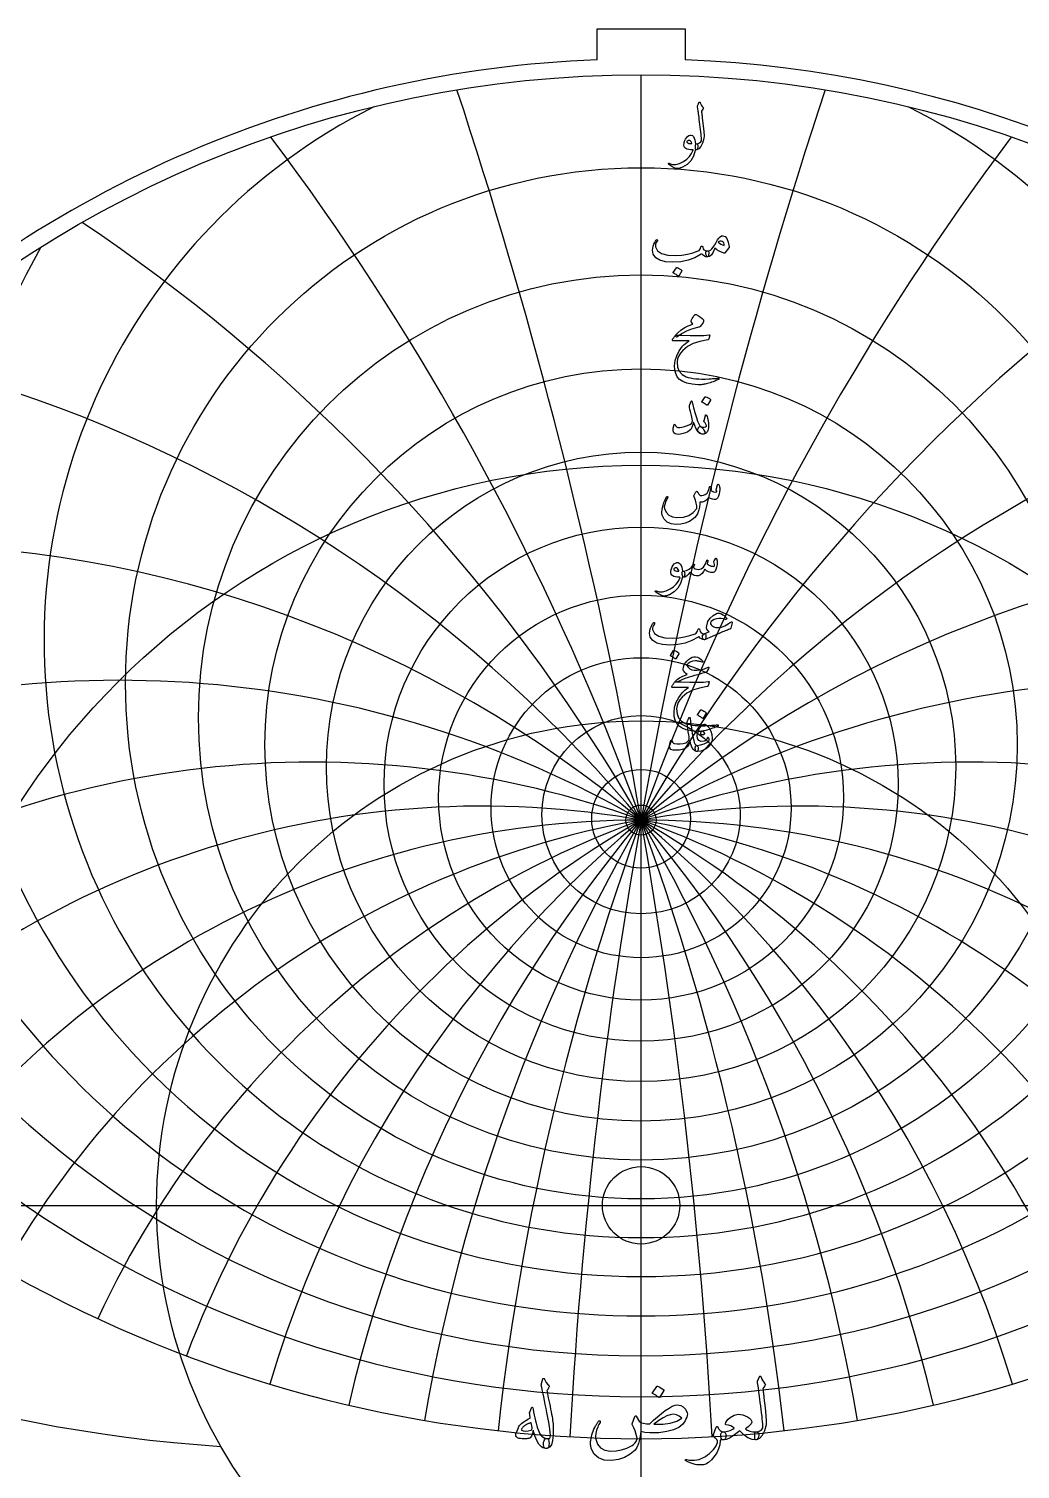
# Model space of a CAD drawing. Header units: millimetres. Extents: x -57 to 57, y -57 to 58.
# Drawn here: x -30.2 to 18.7, y -13 to 58.1 of the extents above; entities that cross this region are included whole.
import ezdxf

# ---------------------------------------------------------------- set-up
doc = ezdxf.new("R2010")
doc.units = ezdxf.units.MM
for name, color, linetype in [('CUT_INNER', 6, 'Continuous'), ('CUT_OUTER', 1, 'Continuous'), ('ENGRAVE', 7, 'Continuous'), ('ENGRAVE_FINE', 8, 'Continuous'), ('TEXT', 5, 'Continuous')]:
    doc.layers.add(name, color=color, linetype=linetype)

msp = doc.modelspace()

# ---------------------------------------------------------------- linework, layer by layer
at = {"layer": 'CUT_INNER'}
msp.add_circle((0, 0), 1.91, dxfattribs=at)
at = {"layer": 'CUT_OUTER'}
for points in [[(-2.17, 58.068), (2.17, 58.068), (2.17, 56.5382)], [(-2.17, 56.5382), (-2.17, 58.068)]]:
    msp.add_lwpolyline(points, dxfattribs=at)
for centre, radius, start, end in [((-0.0002, -0.0001), 56.5799, 134.296617, 87.801785), ((-0.0009, 0.0013), 56.5785, 92.197186, 134.297159)]:
    msp.add_arc(centre, radius, start, end, dxfattribs=at)
at = {"layer": 'ENGRAVE'}
for points in [[(0, -55.8), (0, 55.8)], [(-55.8, 0), (55.8, 0)]]:
    msp.add_lwpolyline(points, dxfattribs=at)
for centre, radius in [((0, 0), 55.8), ((0, 25.7632), 25.4445), ((0, 24.0768), 21.8428), ((0, 22.7234), 18.5618), ((0, 21.6408), 15.5284), ((0, 0), 36.5261), ((0, 20.7838), 12.6862), ((0, 20.1197), 9.9901), ((0, 19.6247), 7.4032), ((0, 19.2821), 4.894), ((0, 0), 23.9096), ((0, 19.0807), 2.4348), ((0, 19.0143), 0.744)]:
    msp.add_circle(centre, radius, dxfattribs=at)
for centre, radius, start, end in [((0, 27.8699), 29.4646, 116.581787, 63.418213), ((0, 30.5213), 34.0384, 150.489572, 29.510428), ((0, 33.9006), 39.3594, 171.048618, 8.951382), ((0, 38.2865), 45.7178, 187.258895, 352.741105), ((0, 44.1236), 53.5699, 201.114774, 338.885226), ((0, -25.5758), 44.5901, 35, 145), ((0, -25.5758), 44.5901, 35, 145), ((0, 52.1647), 63.6813, 213.457046, 326.542954), ((-16.1216, 60.1666), 72.2086, 236.667709, 266.3319)]:
    msp.add_arc(centre, radius, start, end, dxfattribs=at)
at = {"layer": 'ENGRAVE_FINE'}
for centre, radius, start, end in [((-252.8831, -25.5758), 256.7843, 3.160215, 18.300639), ((-252.8831, -25.5758), 256.7843, 3.160215, 18.300639), ((252.8831, -25.5758), 256.7843, 161.699361, 176.839785), ((252.8831, -25.5758), 256.7843, 161.699361, 176.839785), ((-122.5104, -25.5758), 130.3728, 6.364244, 36.91197), ((-122.5104, -25.5758), 130.3728, 6.364244, 36.91197), ((122.5104, -25.5758), 130.3728, 143.08803, 173.635756), ((122.5104, -25.5758), 130.3728, 143.08803, 173.635756), ((-77.2324, -25.5758), 89.1802, 9.658225, 56.170187), ((-77.2324, -25.5758), 89.1802, 9.658225, 56.170187), ((77.2324, -25.5758), 89.1802, 123.829813, 170.341775), ((77.2324, -25.5758), 89.1802, 123.829813, 170.341775), ((-53.1404, -25.5758), 69.3699, 13.093178, 76.453832), ((-53.1404, -25.5758), 69.3699, 13.093178, 76.453832), ((53.1404, -25.5758), 69.3699, 103.546168, 166.906822), ((53.1404, -25.5758), 69.3699, 103.546168, 166.906822), ((-37.4156, -25.5758), 58.2083, 16.728117, 98.165378), ((-37.4156, -25.5758), 58.2083, 16.728117, 98.165378), ((37.4156, -25.5758), 58.2083, 81.834622, 163.271883), ((37.4156, -25.5758), 58.2083, 81.834622, 163.271883), ((-25.7441, -25.5758), 51.4882, 20.634058, 121.597056), ((-25.7441, -25.5758), 51.4882, 20.634058, 121.597056), ((25.7441, -25.5758), 51.4882, 58.402944, 159.365942), ((25.7441, -25.5758), 51.4882, 58.402944, 159.365942), ((-16.2295, -25.5758), 47.4518, 24.899487, 131.516559), ((-16.2295, -25.5758), 47.4518, 24.899487, 131.516559), ((16.2295, -25.5758), 47.4518, 48.483441, 155.100513), ((16.2295, -25.5758), 47.4518, 48.483441, 155.100513), ((-7.8624, -25.5758), 45.278, 29.638097, 138.81173), ((-7.8624, -25.5758), 45.278, 29.638097, 138.81173), ((7.8624, -25.5758), 45.278, 41.18827, 150.361903), ((7.8624, -25.5758), 45.278, 41.18827, 150.361903), ((0, 113.0953), 131.3065, 245.003172, 294.996828)]:
    msp.add_arc(centre, radius, start, end, dxfattribs=at)
at = {"layer": 'TEXT'}
for points in [[(2.7885, 54.2723), (2.8108, 54.3261), (2.8281, 54.3688), (2.8405, 54.4004), (2.8479, 54.4208), (2.8537, 54.4338), (2.8611, 54.4431), (2.8702, 54.4486), (2.8809, 54.4505), (2.8931, 54.4484), (2.9032, 54.4422), (2.9112, 54.4319), (2.9172, 54.4175), (2.9446, 54.3467), (2.9774, 54.283), (3.0156, 54.2263), (3.0591, 54.1766), (3.0713, 54.1607), (3.0748, 54.1428), (3.0696, 54.1228), (3.0558, 54.1007), (2.9832, 53.9984), (2.9882, 53.9526), (2.9931, 53.9076), (2.9981, 53.8635), (3.003, 53.8202), (3.008, 53.7777), (3.0129, 53.736), (3.0179, 53.6952), (3.0228, 53.6552), (3.0684, 53.2848), (3.0962, 52.9952), (3.1063, 52.7865), (3.0987, 52.6586), (3.0364, 52.4266), (2.9551, 52.2552), (2.8549, 52.1444), (2.7357, 52.0943), (2.7324, 52.0943), (2.7291, 52.0943), (2.7258, 52.0943), (2.7225, 52.0943), (2.7029, 52.1129), (2.6903, 52.1553), (2.6848, 52.2218), (2.6862, 52.3121), (2.6893, 52.3455), (2.6986, 52.3698), (2.714, 52.3851), (2.7357, 52.3913), (2.8194, 52.408), (2.8891, 52.4383), (2.9448, 52.4822), (2.9865, 52.5398), (2.9837, 52.6089), (2.9787, 52.6875), (2.9713, 52.7755), (2.9617, 52.8731), (2.9501, 52.9797), (2.9366, 53.095), (2.9212, 53.219), (2.904, 53.3516), (2.8881, 53.4819), (2.8735, 53.5991), (2.8601, 53.703), (2.8479, 53.7938), (2.8374, 53.8713), (2.8289, 53.9357), (2.8225, 53.9868), (2.8182, 54.0248), (2.7852, 54.2129), (2.7842, 54.2315), (2.7844, 54.2475), (2.7858, 54.2612), (2.7885, 54.2723)], [(2.6697, 52.058), (2.5924, 51.7864), (2.4626, 51.5589), (2.2805, 51.3755), (2.046, 51.2363), (2.0132, 51.2222), (1.9808, 51.2095), (1.9489, 51.1982), (1.9173, 51.1884), (1.8864, 51.1803), (1.8563, 51.174), (1.827, 51.1696), (1.7985, 51.167), (1.7276, 51.1771), (1.6335, 51.214), (1.5164, 51.2777), (1.3761, 51.3683), (1.361, 51.3813), (1.3522, 51.3939), (1.3495, 51.406), (1.353, 51.4178), (1.3608, 51.4269), (1.3712, 51.431), (1.3839, 51.4302), (1.3992, 51.4244), (1.545, 51.3772), (1.7086, 51.3774), (1.8899, 51.425), (2.0889, 51.5201), (2.2514, 51.6304), (2.3859, 51.7602), (2.4923, 51.9093), (2.5707, 52.0778), (2.5701, 52.0838), (2.5682, 52.0885), (2.5651, 52.092), (2.5608, 52.0943), (2.4472, 52.1009), (2.3504, 52.1141), (2.2706, 52.1339), (2.2077, 52.1603), (2.159, 52.2011), (2.1285, 52.2576), (2.1161, 52.3298), (2.1219, 52.4177), (2.1238, 52.4293), (2.126, 52.4412), (2.1287, 52.4533), (2.1318, 52.4655), (2.1353, 52.4782), (2.1392, 52.4915), (2.1436, 52.5054), (2.1483, 52.52), (2.1871, 52.6142), (2.2341, 52.6924), (2.2894, 52.7545), (2.3529, 52.8005), (2.4179, 52.8257), (2.4775, 52.8252), (2.5317, 52.7993), (2.5806, 52.7477), (2.6233, 52.6759), (2.6557, 52.5926), (2.6777, 52.4977), (2.6895, 52.3913), (2.696, 52.3914), (2.7023, 52.3917), (2.7084, 52.3922), (2.7142, 52.3929), (2.7201, 52.3937), (2.7262, 52.3942), (2.7325, 52.3945), (2.739, 52.3946), (2.7613, 52.3898), (2.7786, 52.3756), (2.791, 52.3519), (2.7984, 52.3187), (2.8015, 52.2822), (2.8009, 52.2453), (2.7965, 52.2079), (2.7885, 52.1702), (2.778, 52.137), (2.7662, 52.1133), (2.7532, 52.099), (2.739, 52.0943), (2.6763, 52.0943), (2.6759, 52.0883), (2.6746, 52.0803), (2.6726, 52.0702), (2.6697, 52.058)], [(2.5113, 52.4276), (2.4767, 52.488), (2.4387, 52.5307), (2.3975, 52.5557), (2.3529, 52.5629), (2.3263, 52.5559), (2.3026, 52.5447), (2.2817, 52.5295), (2.2638, 52.5101), (2.258, 52.4998), (2.2572, 52.4886), (2.2613, 52.4767), (2.2704, 52.4639), (2.3044, 52.434), (2.3537, 52.4136), (2.4183, 52.4026), (2.4981, 52.4012), (2.5064, 52.4028), (2.5113, 52.4078), (2.513, 52.416), (2.5113, 52.4276)], [(0.7524, 47.6444), (0.7642, 47.6572), (0.7763, 47.6625), (0.7889, 47.6605), (0.8019, 47.651), (0.8118, 47.6386), (0.8151, 47.6246), (0.8118, 47.6089), (0.8019, 47.5916), (0.7516, 47.5136), (0.7194, 47.4414), (0.7054, 47.375), (0.7095, 47.3144), (0.8128, 47.1151), (1.0139, 46.9761), (1.3128, 46.8973), (1.7094, 46.8788), (2.0037, 46.9004), (2.2861, 46.9456), (2.5565, 47.0143), (2.8149, 47.1065), (2.8605, 47.1335), (2.8982, 47.175), (2.9281, 47.2309), (2.9502, 47.3012), (2.9576, 47.3212), (2.97, 47.335), (2.9873, 47.3426), (3.0096, 47.3441), (3.0255, 47.3373), (3.0368, 47.3235), (3.0436, 47.3026), (3.0459, 47.2748), (3.0614, 47.2059), (3.1045, 47.1543), (3.1752, 47.1201), (3.2736, 47.1032), (3.3091, 47.0953), (3.333, 47.0751), (3.3454, 47.0425), (3.3462, 46.9976), (3.3342, 46.9138), (3.3181, 46.854), (3.2979, 46.8181), (3.2736, 46.8062), (3.2012, 46.8157), (3.1325, 46.8441), (3.0676, 46.8916), (3.0063, 46.958), (3.0011, 46.9607), (2.9923, 46.9588), (2.9797, 46.9524), (2.9634, 46.9415), (2.6557, 46.7682), (2.3199, 46.6445), (1.9561, 46.5702), (1.5642, 46.5455), (1.202, 46.5702), (0.9207, 46.6445), (0.7202, 46.7682), (0.6006, 46.9415), (0.5734, 47.0382), (0.5643, 47.137), (0.5734, 47.2379), (0.6006, 47.3408), (0.6373, 47.4365), (0.6749, 47.519), (0.7132, 47.5883), (0.7524, 47.6444)], [(4.0392, 47.8556), (4.1425, 47.8189), (4.2281, 47.7153), (4.296, 47.545), (4.3461, 47.3078), (4.348, 47.2907), (4.3469, 47.2756), (4.343, 47.2626), (4.3362, 47.2517), (4.1547, 47.024), (4.1421, 47.0102), (4.1275, 47.0017), (4.1108, 46.9986), (4.092, 47.0009), (3.9687, 47.043), (3.8527, 47.0966), (3.7443, 47.1618), (3.6432, 47.2385), (3.5617, 47.0494), (3.4724, 46.9143), (3.3753, 46.8332), (3.2703, 46.8062), (3.2585, 46.8105), (3.2464, 46.8235), (3.2338, 46.8452), (3.2208, 46.8755), (3.2008, 46.9506), (3.1936, 47.0108), (3.1991, 47.0562), (3.2175, 47.0867), (3.2282, 47.0939), (3.2406, 47.0991), (3.2546, 47.1022), (3.2703, 47.1032), (3.3454, 47.116), (3.4188, 47.151), (3.4906, 47.2084), (3.5607, 47.288), (3.5914, 47.3342), (3.6374, 47.4101), (3.6987, 47.5157), (3.7752, 47.651), (3.835, 47.7405), (3.8989, 47.8044), (3.967, 47.8428), (4.0392, 47.8556)], [(3.8016, 47.5322), (3.8635, 47.4806), (3.9336, 47.4381), (4.012, 47.4047), (4.0986, 47.3804), (4.0939, 47.4454), (4.0763, 47.4984), (4.046, 47.5394), (4.0029, 47.5685), (3.9532, 47.5835), (3.9031, 47.5825), (3.8525, 47.5654), (3.8016, 47.5322)], [(1.7523, 46.2749), (1.7564, 46.279), (1.7622, 46.2815), (1.7696, 46.2823), (1.7787, 46.2815), (1.8428, 46.2555), (1.9033, 46.2237), (1.96, 46.1862), (2.013, 46.1429), (2.0182, 46.1363), (2.0204, 46.1297), (2.0198, 46.1231), (2.0163, 46.1165), (1.8612, 45.8657), (1.8554, 45.8597), (1.848, 45.8583), (1.8389, 45.8614), (1.8282, 45.869), (1.8189, 45.8756), (1.8043, 45.8855), (1.7843, 45.8987), (1.7589, 45.9152), (1.7278, 45.935), (1.6904, 45.9581), (1.6469, 45.9845), (1.5972, 46.0142), (1.5906, 46.0191), (1.5873, 46.0241), (1.5873, 46.029), (1.5906, 46.034)], [(2.7852, 43.3235), (2.4969, 43.2483), (2.2424, 43.1511), (2.0217, 43.0321), (1.8348, 42.8912), (1.8061, 42.8696), (1.7795, 42.8574), (1.755, 42.8547), (1.7325, 42.8615), (1.7063, 42.8927), (1.7102, 42.9366), (1.7443, 42.9933), (1.8084, 43.0628), (1.96, 43.1886), (2.1343, 43.3021), (2.3312, 43.4031), (2.5509, 43.4918), (2.4882, 43.5842), (2.4764, 43.6073), (2.4709, 43.6304), (2.4715, 43.6535), (2.4783, 43.6766), (2.5226, 43.7647), (2.5633, 43.8375), (2.6002, 43.8951), (2.6334, 43.9373), (2.6546, 43.9573), (2.6755, 43.9679), (2.6959, 43.9689), (2.7159, 43.9604), (2.832, 43.8948), (2.9296, 43.8334), (3.0086, 43.776), (3.069, 43.7228), (3.0808, 43.7057), (3.0863, 43.6841), (3.0857, 43.6579), (3.0789, 43.6271), (3.0577, 43.5791), (3.0236, 43.5207), (2.9768, 43.452), (2.9172, 43.373), (2.9015, 43.3613), (2.8743, 43.3491), (2.8355, 43.3365), (2.7852, 43.3235)], [(2.0064, 42.9407), (2.4298, 42.9259), (2.7959, 42.9242), (3.1047, 42.9358), (3.3561, 42.9605), (3.3638, 42.9615), (3.3705, 42.9609), (3.3762, 42.959), (3.3808, 42.9556), (3.3843, 42.9509), (3.3862, 42.9453), (3.3867, 42.9386), (3.3858, 42.9308), (3.3793, 42.9007), (3.373, 42.8731), (3.3669, 42.8479), (3.361, 42.8252), (3.3554, 42.805), (3.3499, 42.7873), (3.3447, 42.772), (3.3396, 42.7592), (3.3289, 42.7388), (3.3165, 42.7238), (3.3025, 42.7141), (3.2868, 42.7097), (2.9056, 42.6406), (2.574, 42.5324), (2.2919, 42.3849), (2.0592, 42.1982), (1.9416, 42.064), (1.8563, 41.9219), (1.803, 41.7719), (1.782, 41.6141), (1.8022, 41.3664), (1.8826, 41.1645), (2.0233, 41.0084), (2.2242, 40.898), (2.3284, 40.8646), (2.4428, 40.837), (2.5676, 40.8151), (2.7027, 40.799), (2.8479, 40.7885), (3.003, 40.7834), (3.168, 40.7836), (3.3429, 40.7891), (3.4051, 40.7926), (3.4662, 40.7966), (3.5264, 40.8009), (3.5854, 40.8056), (3.6431, 40.8108), (3.6989, 40.8164), (3.7528, 40.8223), (3.8049, 40.8287), (3.8208, 40.8296), (3.8321, 40.8254), (3.8389, 40.8164), (3.8412, 40.8023), (3.84, 40.786), (3.8362, 40.7735), (3.8301, 40.7646), (3.8214, 40.7594), (3.7282, 40.72), (3.6399, 40.6844), (3.5566, 40.6524), (3.4782, 40.6241), (3.405, 40.5994), (3.3371, 40.5779), (3.2746, 40.5598), (3.2175, 40.5449), (3.1638, 40.534), (3.1115, 40.5243), (3.0606, 40.5159), (3.0112, 40.5086), (2.9631, 40.5031), (2.916, 40.4996), (2.8699, 40.4981), (2.8248, 40.4987), (2.5171, 40.5227), (2.2605, 40.5746), (2.0551, 40.6547), (1.9008, 40.7627), (1.7876, 40.8978), (1.7086, 41.0556), (1.6638, 41.2361), (1.6533, 41.4392), (1.6857, 41.6913), (1.763, 41.9359), (1.8853, 42.1731), (2.0526, 42.4028), (2.118, 42.4723), (2.192, 42.539), (2.2747, 42.6027), (2.3661, 42.6635), (1.5675, 42.6701), (1.5483, 42.6784), (1.5403, 42.6932), (1.5434, 42.7147), (1.5576, 42.7427), (1.5844, 42.7836), (1.6088, 42.8203), (1.6306, 42.8529), (1.65, 42.8813), (1.6669, 42.9055), (1.6814, 42.9251), (1.6933, 42.9401), (1.7028, 42.9506), (1.7243, 42.9525), (1.782, 42.9515), (1.8761, 42.9475), (2.0064, 42.9407)], [(3.1663, 39.9038), (3.1705, 39.9079), (3.1762, 39.9104), (3.1837, 39.9112), (3.1927, 39.9104), (3.2569, 39.8844), (3.3173, 39.8527), (3.374, 39.8151), (3.427, 39.7718), (3.4322, 39.7652), (3.4345, 39.7586), (3.4339, 39.752), (3.4303, 39.7454), (3.2752, 39.4946), (3.2695, 39.4886), (3.262, 39.4872), (3.253, 39.4903), (3.2422, 39.4979), (3.233, 39.5045), (3.2183, 39.5144), (3.1983, 39.5276), (3.173, 39.5441), (3.1418, 39.5639), (3.1045, 39.587), (3.061, 39.6134), (3.0112, 39.6431), (3.0046, 39.6481), (3.0013, 39.653), (3.0013, 39.658), (3.0046, 39.6629)], [(2.5294, 39.62), (2.5484, 39.5335), (2.569, 39.4455), (2.5913, 39.3561), (2.6152, 39.2653), (2.6408, 39.1726), (2.6681, 39.0776), (2.6969, 38.9803), (2.7275, 38.8808), (2.7891, 38.7018), (2.8454, 38.5673), (2.8964, 38.4774), (2.9419, 38.432), (2.9818, 38.405), (3.022, 38.3668), (3.0626, 38.3175), (3.1037, 38.2571), (3.1424, 38.1822), (3.1532, 38.1259), (3.1358, 38.0882), (3.0904, 38.069), (2.9438, 38.0839), (2.8141, 38.1812), (2.7013, 38.3611), (2.6053, 38.6234), (2.6033, 38.6277), (2.6004, 38.6308), (2.5967, 38.6327), (2.5922, 38.6333), (2.5888, 38.6327), (2.5856, 38.6308), (2.5823, 38.6277), (2.5789, 38.6234), (2.5697, 38.5809), (2.5583, 38.536), (2.5449, 38.4885), (2.5294, 38.4386), (2.5125, 38.3914), (2.4948, 38.352), (2.4762, 38.3204), (2.4569, 38.2967), (2.3871, 38.2359), (2.3001, 38.182), (2.1957, 38.1352), (2.0741, 38.0954), (1.9503, 38.0659), (1.8431, 38.0533), (1.7523, 38.0577), (1.6781, 38.0789), (1.6145, 38.1321), (1.5857, 38.2258), (1.5914, 38.3598), (1.6319, 38.5343), (1.6358, 38.5401), (1.6409, 38.5442), (1.6473, 38.5467), (1.655, 38.5475), (1.664, 38.5465), (1.6715, 38.5434), (1.6772, 38.5382), (1.6814, 38.531), (1.697, 38.4945), (1.7144, 38.4642), (1.7333, 38.4401), (1.754, 38.4221), (1.8183, 38.3982), (1.9058, 38.3924), (2.0163, 38.4048), (2.15, 38.4353), (2.2925, 38.4811), (2.4032, 38.5327), (2.4822, 38.59), (2.5294, 38.6531), (2.5373, 38.7171), (2.5245, 38.8264), (2.4911, 38.9811), (2.4371, 39.1811), (2.4111, 39.2865), (2.3958, 39.3717), (2.3913, 39.4367), (2.3975, 39.4814), (2.4602, 39.6596), (2.467, 39.6784), (2.4742, 39.6918), (2.4818, 39.6998), (2.4898, 39.7025), (2.4997, 39.6974), (2.5096, 39.6819), (2.5195, 39.6561), (2.5294, 39.62)], [(3.196, 38.5541), (3.1767, 38.5865), (3.1581, 38.6143), (3.1404, 38.6376), (3.1235, 38.6564), (3.1113, 38.6725), (3.1045, 38.6911), (3.103, 38.7121), (3.1069, 38.7356), (3.1762, 38.9864), (3.1859, 39.0083), (3.1985, 39.0145), (3.214, 39.005), (3.2323, 38.9798), (3.26, 38.9264), (3.2835, 38.8618), (3.3029, 38.7861), (3.3182, 38.6993), (3.327, 38.616), (3.3305, 38.5343), (3.3287, 38.4543), (3.3214, 38.3759), (3.3097, 38.3076), (3.2942, 38.248), (3.275, 38.1971), (3.2521, 38.1548), (3.2239, 38.1235), (3.1853, 38.0987), (3.1364, 38.0806), (3.0772, 38.069), (3.0166, 38.0667), (2.9601, 38.0764), (2.9077, 38.0981), (2.8594, 38.1317), (2.8221, 38.1744), (2.8025, 38.2233), (2.8007, 38.2784), (2.8165, 38.3396), (2.8419, 38.3897), (2.8718, 38.4213), (2.9063, 38.4343), (2.9452, 38.4287), (3.0352, 38.4071), (3.1136, 38.4048), (3.1804, 38.4219), (3.2356, 38.4584), (3.2369, 38.4681), (3.2307, 38.4873), (3.2171, 38.516), (3.196, 38.5541)], [(3.7653, 35.5545), (3.7711, 35.5689), (3.7785, 35.5792), (3.7876, 35.5854), (3.7983, 35.5875), (3.8121, 35.5858), (3.8239, 35.5809), (3.8336, 35.5726), (3.8412, 35.5611), (3.86, 35.5198), (3.8734, 35.4687), (3.8814, 35.4076), (3.8841, 35.3367), (3.8769, 35.2208), (3.8552, 35.1106), (3.8191, 35.0063), (3.7686, 34.9077), (3.7513, 34.884), (3.7323, 34.8656), (3.7117, 34.8526), (3.6894, 34.845), (3.6088, 34.8398), (3.5219, 34.8541), (3.4289, 34.8877), (3.3297, 34.9407), (3.2462, 34.8262), (3.1474, 34.7501), (3.0333, 34.7124), (2.904, 34.713), (2.8998, 34.6434), (2.8937, 34.5765), (2.8857, 34.5122), (2.8759, 34.4506), (2.8643, 34.3913), (2.8508, 34.3339), (2.8354, 34.2783), (2.8182, 34.2246), (2.7782, 34.1277), (2.7241, 34.0381), (2.6561, 33.9561), (2.574, 33.8814), (2.382, 33.7535), (2.1788, 33.6636), (1.9645, 33.6116), (1.7391, 33.5976), (1.4852, 33.632), (1.2845, 33.7222), (1.1371, 33.868), (1.0428, 34.0695), (1.03, 34.1421), (1.028, 34.2279), (1.0366, 34.3269), (1.056, 34.4391), (1.0871, 34.562), (1.1311, 34.6899), (1.1878, 34.8227), (1.2573, 34.9605), (1.2629, 34.9692), (1.2697, 34.9753), (1.2777, 34.9791), (1.287, 34.9803), (1.2963, 34.9795), (1.3043, 34.977), (1.3111, 34.9729), (1.3167, 34.9671), (1.3204, 34.9586), (1.3217, 34.9498), (1.3204, 34.9405), (1.3167, 34.9308), (1.2284, 34.7474), (1.1715, 34.5967), (1.1459, 34.4785), (1.1517, 34.3929), (1.235, 34.2042), (1.3662, 34.067), (1.5452, 33.9814), (1.7721, 33.9474), (2.0893, 33.9676), (2.3579, 34.048), (2.5777, 34.1887), (2.7489, 34.3896), (2.7483, 34.522), (2.7266, 34.6618), (2.6839, 34.8091), (2.6202, 34.9638), (2.6122, 34.9795), (2.6078, 34.9935), (2.6072, 35.0059), (2.6103, 35.0166), (2.628, 35.0534), (2.6449, 35.088), (2.661, 35.1202), (2.6763, 35.1502), (2.6907, 35.1776), (2.7043, 35.2018), (2.7171, 35.2229), (2.7291, 35.241), (2.7359, 35.2486), (2.7431, 35.2517), (2.7508, 35.2503), (2.7588, 35.2443), (2.7629, 35.2398), (2.7687, 35.2327), (2.7761, 35.2233), (2.7852, 35.2113), (2.7955, 35.1969), (2.8066, 35.1799), (2.8186, 35.1606), (2.8314, 35.1387), (2.8574, 35.0966), (2.8792, 35.0661), (2.897, 35.0471), (2.9106, 35.0397), (2.9964, 35.0325), (3.0822, 35.0471), (3.168, 35.0836), (3.2538, 35.142), (3.2849, 35.1808), (3.3157, 35.2443), (3.346, 35.3326), (3.3759, 35.4456), (3.3788, 35.4563), (3.3841, 35.4654), (3.392, 35.4728), (3.4023, 35.4786), (3.412, 35.4823), (3.4213, 35.4835), (3.4301, 35.4823), (3.4386, 35.4786), (3.4512, 35.458), (3.4559, 35.4192), (3.4528, 35.3623), (3.4419, 35.2872), (3.5085, 35.2464), (3.5797, 35.2195), (3.6554, 35.2068), (3.7356, 35.208), (3.7346, 35.2321), (3.7315, 35.2517), (3.7263, 35.2668), (3.7191, 35.2773), (3.7108, 35.2872), (3.7059, 35.2971), (3.7043, 35.307), (3.7059, 35.3169)], [(2.0213, 30.9601), (1.9439, 30.6885), (1.8142, 30.461), (1.6321, 30.2776), (1.3976, 30.1384), (1.3648, 30.1243), (1.3324, 30.1116), (1.3004, 30.1003), (1.2689, 30.0905), (1.2379, 30.0824), (1.2078, 30.0761), (1.1785, 30.0717), (1.1501, 30.0691), (1.0791, 30.0792), (0.9851, 30.1161), (0.8679, 30.1798), (0.7277, 30.2704), (0.7126, 30.2834), (0.7037, 30.296), (0.701, 30.3081), (0.7046, 30.3199), (0.7124, 30.329), (0.7227, 30.3331), (0.7355, 30.3323), (0.7508, 30.3265), (0.8966, 30.2793), (1.0601, 30.2795), (1.2414, 30.3271), (1.4405, 30.4222), (1.603, 30.5325), (1.7374, 30.6623), (1.8439, 30.8114), (1.9223, 30.9799), (1.9216, 30.9859), (1.9198, 30.9906), (1.9167, 30.9941), (1.9123, 30.9964), (1.7987, 31.003), (1.702, 31.0162), (1.6222, 31.036), (1.5593, 31.0624), (1.5106, 31.1032), (1.4801, 31.1597), (1.4677, 31.2319), (1.4735, 31.3198), (1.4753, 31.3314), (1.4776, 31.3433), (1.4803, 31.3554), (1.4834, 31.3676), (1.4869, 31.3803), (1.4908, 31.3936), (1.4951, 31.4075), (1.4999, 31.4221), (1.5386, 31.5163), (1.5857, 31.5945), (1.6409, 31.6566), (1.7045, 31.7026), (1.7694, 31.7277), (1.829, 31.7273), (1.8833, 31.7013), (1.9322, 31.6498), (1.9748, 31.578), (2.0072, 31.4947), (2.0293, 31.3998), (2.0411, 31.2934), (2.0475, 31.2935), (2.0538, 31.2938), (2.0599, 31.2943), (2.0658, 31.295), (2.0717, 31.2958), (2.0778, 31.2963), (2.0841, 31.2966), (2.0906, 31.2967), (2.1128, 31.2919), (2.1301, 31.2777), (2.1425, 31.254), (2.15, 31.2208), (2.153, 31.1843), (2.1524, 31.1474), (2.1481, 31.11), (2.1401, 31.0723), (2.1295, 31.0391), (2.1178, 31.0154), (2.1048, 31.0011), (2.0906, 30.9964), (2.0278, 30.9964), (2.0274, 30.9904), (2.0262, 30.9824), (2.0241, 30.9723), (2.0213, 30.9601)], [(1.8629, 31.3297), (1.8282, 31.3901), (1.7903, 31.4328), (1.749, 31.4578), (1.7045, 31.465), (1.6778, 31.458), (1.6541, 31.4468), (1.6333, 31.4316), (1.6154, 31.4122), (1.6096, 31.4019), (1.6088, 31.3907), (1.6129, 31.3788), (1.622, 31.366), (1.656, 31.3361), (1.7053, 31.3157), (1.7698, 31.3047), (1.8497, 31.3033), (1.8579, 31.3049), (1.8629, 31.3099), (1.8645, 31.3181), (1.8629, 31.3297)], [(3.6877, 31.9369), (3.695, 31.9418), (3.7034, 31.9402), (3.7131, 31.9319), (3.7241, 31.9171), (3.7358, 31.8919), (3.7447, 31.856), (3.7507, 31.8094), (3.7538, 31.7521), (3.7548, 31.6869), (3.7513, 31.6234), (3.7432, 31.5615), (3.7306, 31.5013), (3.6939, 31.3841), (3.6531, 31.3), (3.6081, 31.2488), (3.5591, 31.2307), (3.4429, 31.2375), (3.3355, 31.2678), (3.2367, 31.3216), (3.1465, 31.399), (3.0847, 31.2771), (3.0112, 31.182), (2.9263, 31.1137), (2.8297, 31.0723), (2.7285, 31.0632), (2.626, 31.0888), (2.5222, 31.149), (2.4173, 31.2439), (2.3323, 31.1356), (2.2489, 31.0583), (2.1673, 31.0119), (2.0873, 30.9964), (2.0712, 31.0055), (2.0559, 31.0327), (2.0415, 31.0781), (2.0278, 31.1416), (2.0229, 31.2043), (2.0312, 31.2505), (2.0526, 31.2802), (2.0873, 31.2934), (2.2395, 31.3278), (2.3727, 31.3949), (2.487, 31.4945), (2.5823, 31.6267), (2.5874, 31.6339), (2.593, 31.6391), (2.599, 31.6422), (2.6054, 31.6432), (2.6132, 31.6424), (2.6202, 31.6399), (2.6264, 31.6358), (2.6318, 31.63), (2.6348, 31.6122), (2.6276, 31.5821), (2.6101, 31.5396), (2.5823, 31.4848), (2.6188, 31.4425), (2.6755, 31.4114), (2.7524, 31.3914), (2.8495, 31.3825), (2.9706, 31.4079), (3.0764, 31.4906), (3.167, 31.6306), (3.2423, 31.828), (3.246, 31.8381), (3.2505, 31.8453), (3.2559, 31.8496), (3.262, 31.8511), (3.2713, 31.8503), (3.2794, 31.8478), (3.2862, 31.8437), (3.2917, 31.8379), (3.2959, 31.8296), (3.2984, 31.8214), (3.2992, 31.8131), (3.2984, 31.8049), (3.2653, 31.6663), (3.3039, 31.632), (3.3503, 31.6019), (3.4046, 31.5759), (3.4666, 31.5541), (3.5271, 31.5399), (3.5731, 31.5368), (3.6046, 31.5448), (3.6217, 31.564), (3.6273, 31.5933), (3.6242, 31.6349), (3.6125, 31.689), (3.592, 31.7554), (3.5956, 31.7742), (3.6127, 31.8107), (3.6434, 31.8649), (3.6877, 31.9369)], [(4.4913, 28.7428), (4.4253, 28.4788), (4.4179, 28.466), (4.4055, 28.454), (4.3882, 28.4429), (4.3659, 28.4326), (4.3165, 28.4152), (4.264, 28.3959), (4.2084, 28.3747), (4.1497, 28.3517), (4.088, 28.3271), (4.0231, 28.301), (3.9552, 28.2735), (3.8841, 28.2445), (3.1251, 27.9145), (3.0904, 27.9221), (3.0624, 27.945), (3.041, 27.9832), (3.0261, 28.0366), (3.0236, 28.0933), (3.0393, 28.1414), (3.0731, 28.1808), (3.1251, 28.2115), (3.1316, 28.2145), (3.1445, 28.2201), (3.1638, 28.2285), (3.1894, 28.2395), (3.2213, 28.253), (3.2592, 28.2688), (3.303, 28.2869), (3.3528, 28.3072), (3.2887, 28.373), (3.248, 28.445), (3.2309, 28.5231), (3.2373, 28.6075), (3.3008, 28.8082), (3.4089, 28.9779), (3.5615, 29.1167), (3.7587, 29.2246), (3.8018, 29.2347), (3.8519, 29.232), (3.9091, 29.2165), (3.9732, 29.1883), (4.0398, 29.1497), (4.1011, 29.1066), (4.157, 29.059), (4.2075, 29.0068), (4.2217, 28.9876), (4.2281, 28.9697), (4.2267, 28.953), (4.2174, 28.9375), (4.2034, 28.9255), (4.1877, 28.9193), (4.1704, 28.9189), (4.1514, 28.9243), (4.0526, 28.9554), (3.9476, 28.9697), (3.8365, 28.967), (3.7191, 28.9474), (3.6129, 28.9156), (3.5285, 28.8731), (3.466, 28.8199), (3.4254, 28.756), (3.4213, 28.7275), (3.432, 28.6949), (3.4576, 28.6582), (3.498, 28.6174), (3.5442, 28.5803), (3.5904, 28.5514), (3.6366, 28.5308), (3.6828, 28.5184), (3.8212, 28.5149), (3.9691, 28.544), (4.1264, 28.6056), (4.2933, 28.6999), (4.3112, 28.7112), (4.3288, 28.7222), (4.3459, 28.7327), (4.3626, 28.7428), (4.3787, 28.7523), (4.394, 28.7609), (4.4084, 28.7688), (4.422, 28.7758), (4.4597, 28.7935), (4.4839, 28.7939), (4.4944, 28.777), (4.4913, 28.7428)], [(0.6072, 28.7527), (0.619, 28.7655), (0.6311, 28.7708), (0.6437, 28.7688), (0.6567, 28.7593), (0.6666, 28.7469), (0.6699, 28.7329), (0.6666, 28.7172), (0.6567, 28.6999), (0.6064, 28.6219), (0.5742, 28.5497), (0.5602, 28.4833), (0.5643, 28.4227), (0.6676, 28.2234), (0.8687, 28.0844), (1.1676, 28.0056), (1.5642, 27.9871), (1.8585, 28.0087), (2.1409, 28.0539), (2.4113, 28.1226), (2.6697, 28.2148), (2.7153, 28.2418), (2.753, 28.2833), (2.7829, 28.3392), (2.805, 28.4095), (2.8124, 28.4295), (2.8248, 28.4433), (2.8421, 28.4509), (2.8644, 28.4524), (2.8803, 28.4456), (2.8916, 28.4318), (2.8984, 28.4109), (2.9007, 28.3831), (2.9162, 28.3142), (2.9593, 28.2626), (3.03, 28.2284), (3.1284, 28.2115), (3.1639, 28.2036), (3.1878, 28.1834), (3.2002, 28.1508), (3.201, 28.1059), (3.189, 28.0221), (3.1729, 27.9623), (3.1527, 27.9264), (3.1284, 27.9145), (3.056, 27.924), (2.9873, 27.9524), (2.9224, 27.9999), (2.8611, 28.0663), (2.8559, 28.069), (2.8471, 28.0671), (2.8345, 28.0607), (2.8182, 28.0498), (2.5105, 27.8765), (2.1747, 27.7528), (1.8109, 27.6785), (1.419, 27.6538), (1.0568, 27.6785), (0.7755, 27.7528), (0.575, 27.8765), (0.4554, 28.0498), (0.4282, 28.1465), (0.4191, 28.2453), (0.4282, 28.3462), (0.4554, 28.4491), (0.4921, 28.5448), (0.5297, 28.6273), (0.568, 28.6966), (0.6072, 28.7527)], [(1.6071, 27.3832), (1.6112, 27.3873), (1.617, 27.3898), (1.6244, 27.3906), (1.6335, 27.3898), (1.6976, 27.3638), (1.7581, 27.332), (1.8148, 27.2945), (1.8678, 27.2512), (1.873, 27.2446), (1.8752, 27.238), (1.8746, 27.2314), (1.8711, 27.2248), (1.716, 26.974), (1.7102, 26.968), (1.7028, 26.9666), (1.6937, 26.9697), (1.683, 26.9773), (1.6737, 26.9839), (1.6591, 26.9938), (1.6391, 27.007), (1.6137, 27.0235), (1.5826, 27.0433), (1.5452, 27.0664), (1.5017, 27.0928), (1.452, 27.1225), (1.4454, 27.1274), (1.4421, 27.1324), (1.4421, 27.1373), (1.4454, 27.1423)], [(3.3479, 26.5543), (3.3505, 26.531), (3.3355, 26.4875), (3.3027, 26.4237), (3.2521, 26.3398), (3.2414, 26.3262), (3.229, 26.315), (3.215, 26.3064), (3.1993, 26.3002), (2.9882, 26.242), (2.8, 26.1896), (2.6351, 26.143), (2.4931, 26.1022), (2.3744, 26.0673), (2.2786, 26.0387), (2.2061, 26.0162), (2.1566, 25.9999), (1.7573, 25.8217), (1.7292, 25.8196), (1.7078, 25.8233), (1.6929, 25.8328), (1.6847, 25.8481), (1.6844, 25.8537), (1.6871, 25.8605), (1.6927, 25.8685), (1.7012, 25.8778), (1.7824, 25.9541), (1.9041, 26.0345), (2.0662, 26.1191), (2.2688, 26.2078), (2.2137, 26.2548), (2.1673, 26.3002), (2.1295, 26.3439), (2.1005, 26.386), (2.0825, 26.432), (2.0782, 26.4875), (2.0875, 26.5524), (2.1104, 26.6269), (2.1475, 26.7044), (2.1995, 26.782), (2.2663, 26.8595), (2.3479, 26.9371), (2.4368, 27.0041), (2.522, 27.0501), (2.6035, 27.0751), (2.6813, 27.079), (2.7866, 27.0577), (2.8817, 27.0138), (2.9665, 26.9472), (3.041, 26.8579), (3.0476, 26.8468), (3.0509, 26.8364), (3.0509, 26.827), (3.0476, 26.8183), (3.0403, 26.8102), (3.0319, 26.8059), (3.0222, 26.8053), (3.0112, 26.8084), (2.9627, 26.8239), (2.916, 26.8373), (2.8711, 26.8486), (2.8281, 26.8579), (2.7872, 26.8649), (2.7485, 26.8694), (2.7121, 26.8715), (2.678, 26.8711), (2.5358, 26.8544), (2.4164, 26.8142), (2.3197, 26.7504), (2.2457, 26.6632), (2.3244, 26.5594), (2.4123, 26.4825), (2.5092, 26.4324), (2.6153, 26.4091), (2.773, 26.4074), (2.9428, 26.4322), (3.1245, 26.4833), (3.3182, 26.5609), (3.3262, 26.563), (3.3338, 26.5625), (3.341, 26.5597), (3.3479, 26.5543)], [(1.9784, 25.8316), (2.4018, 25.8167), (2.7679, 25.8151), (3.0766, 25.8266), (3.3281, 25.8514), (3.3358, 25.8523), (3.3425, 25.8518), (3.3482, 25.8498), (3.3528, 25.8464), (3.3562, 25.8418), (3.3582, 25.8361), (3.3587, 25.8294), (3.3578, 25.8217), (3.3513, 25.7916), (3.345, 25.7639), (3.3389, 25.7388), (3.333, 25.7161), (3.3273, 25.6959), (3.3219, 25.6781), (3.3166, 25.6629), (3.3115, 25.6501), (3.3008, 25.6297), (3.2885, 25.6146), (3.2744, 25.6049), (3.2588, 25.6006), (2.8776, 25.5315), (2.546, 25.4232), (2.2638, 25.2757), (2.0312, 25.0891), (1.9136, 24.9548), (1.8282, 24.8127), (1.775, 24.6628), (1.754, 24.505), (1.7742, 24.2573), (1.8546, 24.0554), (1.9953, 23.8992), (2.1962, 23.7889), (2.3003, 23.7555), (2.4148, 23.7278), (2.5396, 23.706), (2.6746, 23.6899), (2.8198, 23.6794), (2.9749, 23.6742), (3.1399, 23.6744), (3.3148, 23.68), (3.377, 23.6835), (3.4382, 23.6874), (3.4983, 23.6917), (3.5574, 23.6965), (3.615, 23.7016), (3.6708, 23.7072), (3.7248, 23.7132), (3.7768, 23.7196), (3.7927, 23.7204), (3.8041, 23.7163), (3.8109, 23.7072), (3.8132, 23.6932), (3.8119, 23.6769), (3.8082, 23.6643), (3.802, 23.6554), (3.7934, 23.6503), (3.7001, 23.6109), (3.6118, 23.5752), (3.5285, 23.5432), (3.4501, 23.515), (3.3769, 23.4902), (3.3091, 23.4688), (3.2466, 23.4506), (3.1894, 23.4358), (3.1357, 23.4249), (3.0834, 23.4152), (3.0326, 23.4067), (2.9832, 23.3995), (2.935, 23.3939), (2.8879, 23.3904), (2.8418, 23.389), (2.7968, 23.3896), (2.489, 23.4135), (2.2325, 23.4655), (2.027, 23.5455), (1.8728, 23.6536), (1.7595, 23.7887), (1.6805, 23.9465), (1.6358, 24.1269), (1.6253, 24.3301), (1.6576, 24.5821), (1.735, 24.8267), (1.8573, 25.0639), (2.0246, 25.2937), (2.0899, 25.3632), (2.164, 25.4298), (2.2467, 25.4935), (2.338, 25.5544), (1.5395, 25.561), (1.5203, 25.5692), (1.5122, 25.5841), (1.5153, 25.6055), (1.5296, 25.6336), (1.5564, 25.6744), (1.5807, 25.7111), (1.6026, 25.7437), (1.622, 25.7722), (1.6389, 25.7963), (1.6533, 25.8159), (1.6653, 25.831), (1.6748, 25.8415), (1.6962, 25.8433), (1.754, 25.8423), (1.848, 25.8384), (1.9784, 25.8316)], [(2.9502, 24.4481), (2.9543, 24.4522), (2.9601, 24.4547), (2.9675, 24.4555), (2.9766, 24.4547), (3.0407, 24.4287), (3.1012, 24.397), (3.1579, 24.3594), (3.2109, 24.3161), (3.2161, 24.3095), (3.2183, 24.3029), (3.2177, 24.2963), (3.2142, 24.2897), (3.0591, 24.0389), (3.0533, 24.0329), (3.0459, 24.0315), (3.0368, 24.0346), (3.0261, 24.0422), (3.0168, 24.0488), (3.0022, 24.0587), (2.9822, 24.0719), (2.9568, 24.0884), (2.9257, 24.1082), (2.8883, 24.1313), (2.8448, 24.1577), (2.7951, 24.1874), (2.7885, 24.1924), (2.7852, 24.1973), (2.7852, 24.2023), (2.7885, 24.2072)], [(2.7456, 22.6991), (2.7695, 22.6876), (2.7885, 22.6694), (2.8025, 22.6447), (2.8116, 22.6133), (2.8176, 22.5745), (2.819, 22.5374), (2.8159, 22.5019), (2.8083, 22.4681), (2.797, 22.4392), (2.7827, 22.4186), (2.7656, 22.4062), (2.7456, 22.4021), (2.6468, 22.4295), (2.5649, 22.4986), (2.5, 22.6094), (2.4519, 22.7618), (2.4457, 22.7881), (2.4404, 22.8109), (2.4358, 22.8302), (2.4321, 22.846), (2.4292, 22.8582), (2.4272, 22.867), (2.4259, 22.8723), (2.4255, 22.874), (2.4205, 22.8837), (2.4156, 22.8864), (2.4107, 22.8821), (2.4057, 22.8707), (2.3496, 22.7441), (2.2869, 22.6447), (2.2176, 22.5725), (2.1417, 22.5275), (2.0316, 22.4929), (1.9025, 22.4714), (1.7544, 22.4632), (1.5873, 22.4681), (1.4757, 22.5026), (1.4149, 22.5861), (1.4048, 22.7187), (1.4454, 22.9004), (1.4547, 22.9223), (1.466, 22.9384), (1.4794, 22.9487), (1.4949, 22.9532), (1.5102, 22.9518), (1.523, 22.9441), (1.5333, 22.9303), (1.5411, 22.9103), (1.5578, 22.8676), (1.5782, 22.8352), (1.6024, 22.8132), (1.6302, 22.8014), (1.7863, 22.7775), (1.9346, 22.775), (2.0751, 22.794), (2.2077, 22.8344), (2.2652, 22.8645), (2.3125, 22.9054), (2.3494, 22.9569), (2.376, 23.0192), (2.3744, 23.0487), (2.3661, 23.1174), (2.3513, 23.2253), (2.3298, 23.3723), (2.3189, 23.451), (2.3092, 23.522), (2.3007, 23.5855), (2.2935, 23.6413), (2.2873, 23.689), (2.282, 23.7283), (2.2774, 23.7591), (2.2737, 23.7815), (2.2706, 23.8157), (2.2712, 23.8459), (2.2756, 23.8718), (2.2836, 23.8937), (2.2964, 23.9208), (2.3083, 23.9461), (2.3195, 23.9695), (2.3298, 23.9911), (2.3391, 24.0108), (2.3471, 24.0286), (2.3539, 24.0446), (2.3595, 24.0587), (2.3653, 24.0701), (2.3727, 24.0777), (2.3818, 24.0816), (2.3925, 24.0818), (2.4043, 24.0773), (2.4131, 24.0703), (2.4191, 24.0608), (2.4222, 24.0488), (2.4423, 23.88), (2.463, 23.72), (2.4844, 23.569), (2.5064, 23.4268), (2.5287, 23.2934), (2.5513, 23.1689), (2.5741, 23.0533), (2.5971, 22.9466), (2.6249, 22.847), (2.659, 22.7725), (2.6992, 22.7232), (2.7456, 22.6991)], [(3.1251, 23.7518), (3.1478, 23.7485), (3.173, 23.7386), (3.2006, 23.7221), (3.2307, 23.699), (3.3596, 23.5616), (3.4493, 23.407), (3.4999, 23.2349), (3.5112, 23.0456), (3.5011, 22.947), (3.4807, 22.8592), (3.4499, 22.782), (3.4089, 22.7156), (3.2759, 22.5785), (3.121, 22.4805), (2.9442, 22.4217), (2.7456, 22.4021), (2.7256, 22.4069), (2.7085, 22.4211), (2.6942, 22.4448), (2.6829, 22.478), (2.6787, 22.4964), (2.6759, 22.5151), (2.6745, 22.5343), (2.6746, 22.5539), (2.6758, 22.5733), (2.6775, 22.5919), (2.6799, 22.6096), (2.6829, 22.6265), (2.6918, 22.6558), (2.7052, 22.6777), (2.7231, 22.6921), (2.7456, 22.6991), (2.9391, 22.7251), (3.1069, 22.7734), (3.2493, 22.8439), (3.366, 22.9367), (3.3604, 22.9831), (3.3536, 23.02), (3.3456, 23.0475), (3.3363, 23.0654), (3.3252, 23.0809), (3.3148, 23.091), (3.3054, 23.0957), (3.2967, 23.0951), (3.2907, 23.093), (3.286, 23.0902), (3.2825, 23.0864), (3.2802, 23.0819), (3.2484, 23.0167), (3.2092, 22.9664), (3.1626, 22.9309), (3.1086, 22.9103), (2.9516, 22.8981), (2.8438, 22.9408), (2.785, 23.0384), (2.7753, 23.1908), (2.7885, 23.2783), (2.8149, 23.369), (2.8545, 23.4631), (2.9073, 23.5604), (2.963, 23.6441), (3.0179, 23.704), (3.0719, 23.7398), (3.1251, 23.7518)], [(3.0162, 23.3954), (2.9834, 23.3861), (2.9576, 23.3616), (2.9389, 23.3218), (2.9271, 23.2667), (2.9273, 23.258), (2.9279, 23.2519), (2.929, 23.2481), (2.9304, 23.2469), (2.9636, 23.2389), (2.9972, 23.2345), (3.0313, 23.2339), (3.0657, 23.237), (3.096, 23.2434), (3.121, 23.2527), (3.1406, 23.2649), (3.1548, 23.2799), (3.1177, 23.3329), (3.0822, 23.3698), (3.0484, 23.3907), (3.0162, 23.3954)], [(5.753, -8.6737), (5.7827, -8.6019), (5.8058, -8.545), (5.8223, -8.5029), (5.8322, -8.4757), (5.8399, -8.4584), (5.8498, -8.446), (5.8619, -8.4386), (5.8762, -8.4361), (5.8924, -8.4389), (5.9059, -8.4471), (5.9166, -8.4609), (5.9246, -8.4801), (5.9612, -8.5744), (6.0049, -8.6594), (6.0558, -8.735), (6.1138, -8.8013), (6.13, -8.8225), (6.1347, -8.8464), (6.1278, -8.8731), (6.1094, -8.9025), (6.0126, -9.0389), (6.0192, -9.1), (6.0258, -9.1599), (6.0324, -9.2188), (6.039, -9.2765), (6.0456, -9.3332), (6.0522, -9.3887), (6.0588, -9.4432), (6.0654, -9.4965), (6.1262, -9.9904), (6.1633, -10.3765), (6.1768, -10.6548), (6.1666, -10.8253), (6.0836, -11.1347), (5.9752, -11.3632), (5.8415, -11.5109), (5.6826, -11.5777), (5.6782, -11.5777), (5.6738, -11.5777), (5.6694, -11.5777), (5.665, -11.5777), (5.6389, -11.553), (5.6221, -11.4963), (5.6147, -11.4078), (5.6166, -11.2873), (5.6207, -11.2428), (5.6331, -11.2103), (5.6537, -11.19), (5.6826, -11.1817), (5.7942, -11.1594), (5.8872, -11.119), (5.9615, -11.0604), (6.017, -10.9837), (6.0133, -10.8916), (6.0066, -10.7868), (5.9968, -10.6694), (5.984, -10.5393), (5.9685, -10.3971), (5.9505, -10.2434), (5.93, -10.0781), (5.907, -9.9013), (5.8858, -9.7275), (5.8663, -9.5713), (5.8484, -9.4327), (5.8322, -9.3117), (5.8182, -9.2083), (5.8069, -9.1225), (5.7984, -9.0543), (5.7926, -9.0037), (5.7486, -8.7529), (5.7472, -8.7282), (5.7475, -8.7067), (5.7494, -8.6886), (5.753, -8.6737)], [(-4.8598, -8.5901), (-4.8518, -8.5689), (-4.8411, -8.5538), (-4.8276, -8.5447), (-4.8114, -8.5417), (-4.7968, -8.5442), (-4.7839, -8.5516), (-4.7726, -8.564), (-4.763, -8.5813), (-4.724, -8.6707), (-4.6772, -8.7496), (-4.6227, -8.8181), (-4.5606, -8.8761), (-4.5403, -8.9017), (-4.532, -8.93), (-4.5358, -8.9611), (-4.5518, -8.9949), (-4.5629, -9.0125), (-4.5743, -9.0301), (-4.586, -9.0477), (-4.598, -9.0653), (-4.61, -9.0829), (-4.6217, -9.1005), (-4.6331, -9.1181), (-4.6442, -9.1357), (-4.6417, -9.1783), (-4.6211, -9.2974), (-4.5823, -9.4929), (-4.5254, -9.7649), (-4.4938, -9.9144), (-4.4649, -10.0548), (-4.4388, -10.1861), (-4.4154, -10.3083), (-4.3951, -10.4212), (-4.378, -10.5245), (-4.3643, -10.6181), (-4.3538, -10.7021), (-4.3458, -10.7813), (-4.3395, -10.8605), (-4.3348, -10.9397), (-4.3318, -11.0189), (-4.3304, -11.0984), (-4.3307, -11.1784), (-4.3326, -11.259), (-4.3362, -11.3401), (-4.3667, -11.6121), (-4.4275, -11.812), (-4.5185, -11.9399), (-4.6398, -11.9957), (-4.6997, -11.9974), (-4.7476, -11.9803), (-4.7834, -11.9446), (-4.807, -11.8901), (-4.8191, -11.826), (-4.8202, -11.7614), (-4.8103, -11.6962), (-4.7894, -11.6305), (-4.7614, -11.5697), (-4.73, -11.5282), (-4.6954, -11.5059), (-4.6574, -11.5029), (-4.6281, -11.505), (-4.6019, -11.5068), (-4.5786, -11.5083), (-4.5584, -11.5095), (-4.5409, -11.5099), (-4.5259, -11.509), (-4.5134, -11.5066), (-4.5034, -11.5029), (-4.4836, -11.4375), (-4.477, -11.3379), (-4.4836, -11.2043), (-4.5034, -11.0365), (-4.5185, -10.9368), (-4.5375, -10.8226), (-4.5603, -10.6937), (-4.587, -10.5503), (-4.6173, -10.3921), (-4.6508, -10.2187), (-4.6877, -10.0302), (-4.7278, -9.8265), (-4.7674, -9.6274), (-4.8026, -9.4525), (-4.8334, -9.3018), (-4.8598, -9.1753), (-4.8815, -9.073), (-4.8983, -8.9949), (-4.9101, -8.941), (-4.917, -8.9113), (-4.9228, -8.8725), (-4.9225, -8.831), (-4.9162, -8.7867), (-4.9038, -8.7397), (-4.8954, -8.7162), (-4.8879, -8.6941), (-4.8811, -8.6733), (-4.8752, -8.6539), (-4.8701, -8.6359), (-4.8659, -8.6193), (-4.8624, -8.604), (-4.8598, -8.5901)], [(0.7722, -8.9333), (0.7777, -8.9278), (0.7854, -8.9245), (0.7953, -8.9234), (0.8074, -8.9245), (0.8929, -8.9592), (0.9735, -9.0015), (1.0491, -9.0516), (1.1198, -9.1093), (1.1267, -9.1181), (1.1297, -9.1269), (1.1289, -9.1357), (1.1242, -9.1445), (0.9174, -9.4789), (0.9097, -9.4869), (0.8998, -9.4888), (0.8877, -9.4847), (0.8734, -9.4745), (0.861, -9.4657), (0.8415, -9.4525), (0.8148, -9.4349), (0.781, -9.4129), (0.7395, -9.3865), (0.6897, -9.3557), (0.6317, -9.3205), (0.5654, -9.2809), (0.5566, -9.2743), (0.5522, -9.2677), (0.5522, -9.2611), (0.5566, -9.2545)], [(1.8018, -9.8485), (1.9552, -9.8711), (2.0856, -9.9431), (2.1928, -10.0647), (2.277, -10.2357), (2.2864, -10.3012), (2.2792, -10.3743), (2.2555, -10.4552), (2.2154, -10.5437), (2.1692, -10.629), (2.1274, -10.6999), (2.09, -10.7566), (2.057, -10.7989), (1.8645, -10.9573), (1.6038, -11.0805), (1.2749, -11.1685), (0.8778, -11.2213), (0.6388, -11.2329), (0.4103, -11.2279), (0.1922, -11.2065), (-0.0154, -11.1685), (-0.0644, -11.4911), (-0.1276, -11.7504), (-0.2051, -11.9465), (-0.297, -12.0793), (-0.5379, -12.2842), (-0.8118, -12.4368), (-1.1187, -12.5372), (-1.4586, -12.5853), (-1.8164, -12.5685), (-2.1021, -12.4654), (-2.3158, -12.2759), (-2.4574, -12.0001), (-2.4695, -11.9574), (-2.4794, -11.9127), (-2.4871, -11.8661), (-2.4926, -11.8175), (-2.4954, -11.7673), (-2.4948, -11.7158), (-2.491, -11.6628), (-2.4838, -11.6085), (-2.4684, -11.5124), (-2.4486, -11.4177), (-2.4244, -11.3243), (-2.3958, -11.2323), (-2.3631, -11.142), (-2.3265, -11.0536), (-2.2861, -10.9671), (-2.2418, -10.8825), (-2.2221, -10.8481), (-2.2027, -10.8154), (-2.1836, -10.7843), (-2.1648, -10.7549), (-2.1465, -10.7271), (-2.1291, -10.701), (-2.1124, -10.6765), (-2.0966, -10.6537), (-2.0853, -10.6408), (-2.0735, -10.6328), (-2.0611, -10.6298), (-2.0482, -10.6317), (-2.0344, -10.6369), (-2.024, -10.6438), (-2.0168, -10.6523), (-2.013, -10.6625), (-2.0119, -10.6741), (-2.013, -10.6867), (-2.0163, -10.7005), (-2.0218, -10.7153), (-2.054, -10.764), (-2.0845, -10.8176), (-2.1134, -10.8762), (-2.1406, -10.9397), (-2.1978, -11.1022), (-2.233, -11.2554), (-2.2462, -11.3992), (-2.2374, -11.5337), (-2.1552, -11.7892), (-2.0053, -11.9748), (-1.7878, -12.0906), (-1.5026, -12.1365), (-1.2271, -12.1236), (-0.9592, -12.0716), (-0.699, -11.9806), (-0.4466, -11.8505), (-0.3704, -11.7963), (-0.3047, -11.7306), (-0.2494, -11.6533), (-0.2046, -11.5645), (-0.1994, -11.5521), (-0.1969, -11.537), (-0.1972, -11.5191), (-0.2002, -11.4985), (-0.239, -11.3016), (-0.2893, -11.1289), (-0.3512, -10.9804), (-0.4246, -10.8561), (-0.4392, -10.8333), (-0.4477, -10.8132), (-0.4502, -10.7959), (-0.4466, -10.7813), (-0.3102, -10.4205), (-0.2907, -10.3933), (-0.2717, -10.382), (-0.2533, -10.3867), (-0.2354, -10.4073), (-0.0726, -10.6845), (0.0146, -10.7258), (0.1265, -10.7571), (0.2632, -10.7786), (0.4246, -10.7901), (0.6163, -10.6034), (0.8085, -10.4304), (1.0013, -10.2712), (1.1946, -10.1257), (1.3794, -10.0044), (1.5422, -9.9178), (1.683, -9.8658), (1.8018, -9.8485)], [(-5.0666, -11.1113), (-4.9912, -11.2711), (-4.8972, -11.3896), (-4.7845, -11.4669), (-4.653, -11.5029), (-4.617, -11.5145), (-4.5881, -11.5403), (-4.5664, -11.5805), (-4.5518, -11.6349), (-4.548, -11.6638), (-4.5452, -11.6932), (-4.5435, -11.7232), (-4.543, -11.7537), (-4.5441, -11.7845), (-4.5474, -11.8153), (-4.5529, -11.8461), (-4.5606, -11.8769), (-4.5771, -11.9275), (-4.5958, -11.9649), (-4.6167, -11.9891), (-4.6398, -12.0001), (-4.7132, -12.0001), (-4.7839, -11.9869), (-4.8518, -11.9605), (-4.917, -11.9209), (-5.043, -11.7919), (-5.1524, -11.6118), (-5.2454, -11.3805), (-5.3218, -11.0981), (-5.3647, -11.2653), (-5.4142, -11.3885), (-5.4703, -11.4677), (-5.533, -11.5029), (-5.567, -11.509), (-5.6029, -11.5139), (-5.6407, -11.5178), (-5.6804, -11.5205), (-5.7223, -11.5222), (-5.7668, -11.5227), (-5.8136, -11.5222), (-5.863, -11.5205), (-5.9538, -11.5145), (-6.0236, -11.5051), (-6.0726, -11.4925), (-6.1006, -11.4765), (-6.1465, -11.4298), (-6.1743, -11.3819), (-6.1839, -11.333), (-6.1754, -11.2829), (-6.1196, -11.1267), (-6.0709, -11.0057), (-6.0294, -10.9199), (-5.995, -10.8693), (-5.9482, -10.8193), (-5.896, -10.7703), (-5.8383, -10.7225), (-5.775, -10.6757), (-5.7063, -10.6301), (-5.632, -10.5855), (-5.5522, -10.5421), (-5.467, -10.4997), (-5.4934, -10.3237), (-5.4955, -10.3025), (-5.4973, -10.283), (-5.4988, -10.2651), (-5.5, -10.2489), (-5.5004, -10.2343), (-5.4995, -10.2214), (-5.4971, -10.2101), (-5.4934, -10.2005), (-5.4054, -9.9937), (-5.3875, -9.9662), (-5.3691, -9.9673), (-5.3501, -9.997), (-5.3306, -10.0553), (-5.3052, -10.2066), (-5.2773, -10.3523), (-5.2469, -10.4926), (-5.214, -10.6273), (-5.1792, -10.7566), (-5.1431, -10.8803), (-5.1055, -10.9986), (-5.0666, -11.1113)], [(2.0174, -10.4997), (1.8824, -10.3969), (1.7413, -10.3347), (1.5942, -10.3133), (1.441, -10.3325), (1.2749, -10.3911), (1.0846, -10.4876), (0.8701, -10.6221), (0.6314, -10.7945), (1.0662, -10.7959), (1.4421, -10.7472), (1.7592, -10.6485), (2.0174, -10.4997)], [(5.6826, -11.1817), (5.747, -11.1913), (5.7904, -11.2202), (5.813, -11.2683), (5.8146, -11.3357), (5.7932, -11.4399), (5.764, -11.515), (5.7271, -11.5609), (5.6826, -11.5777), (5.4799, -11.5593), (5.2767, -11.4776), (5.0729, -11.3327), (4.8686, -11.1245), (4.6109, -11.3244), (4.3923, -11.4666), (4.2127, -11.551), (4.0722, -11.5777), (4.0257, -11.5673), (3.9875, -11.5359), (3.9575, -11.4837), (3.9358, -11.4105), (3.9295, -11.3137), (3.9501, -11.2433), (3.9977, -11.1993), (4.0722, -11.1817), (4.14, -11.1751), (4.207, -11.1641), (4.2731, -11.1487), (4.3384, -11.1289), (4.4029, -11.1044), (4.4665, -11.075), (4.5294, -11.0406), (4.5914, -11.0013), (4.5152, -10.9392), (4.4231, -10.8891), (4.315, -10.8512), (4.191, -10.8253), (4.1797, -10.8206), (4.1723, -10.811), (4.1687, -10.7964), (4.169, -10.7769), (4.1899, -10.7095), (4.235, -10.635), (4.3043, -10.5533), (4.3978, -10.4645), (4.5928, -10.3476), (4.7993, -10.305), (5.0174, -10.3366), (5.247, -10.4425), (5.3444, -10.5102), (5.412, -10.5767), (5.45, -10.6422), (5.4582, -10.7065), (5.434, -10.7758), (5.3746, -10.8517), (5.28, -10.9342), (5.1502, -11.0233), (5.2429, -11.0926), (5.3625, -11.1421), (5.5091, -11.1718), (5.6826, -11.1817)], [(-5.423, -10.7285), (-5.4543, -10.7379), (-5.4868, -10.7483), (-5.5204, -10.7599), (-5.555, -10.7725), (-5.5905, -10.7871), (-5.6265, -10.8044), (-5.6631, -10.8245), (-5.7002, -10.8473), (-5.7365, -10.8701), (-5.7706, -10.8946), (-5.8025, -10.9207), (-5.8322, -10.9485), (-5.8594, -10.9779), (-5.8839, -11.009), (-5.9056, -11.0417), (-5.9246, -11.0761), (-5.8242, -11.1215), (-5.7079, -11.1388), (-5.5756, -11.1281), (-5.4274, -11.0893), (-5.4043, -11.0731), (-5.3878, -11.0464), (-5.3779, -11.0093), (-5.3746, -10.9617)], [(3.575, -11.3049), (3.7114, -10.9529), (3.7265, -10.9249), (3.7411, -10.9111), (3.7551, -10.9117), (3.7686, -10.9265), (3.8055, -10.9881), (3.8412, -11.0409), (3.8758, -11.0849), (3.9094, -11.1201), (3.9463, -11.1471), (3.9864, -11.1663), (4.0298, -11.1779), (4.0766, -11.1817), (4.1228, -11.1938), (4.1558, -11.2301), (4.1756, -11.2906), (4.1822, -11.3753), (4.1756, -11.4606), (4.1558, -11.5227), (4.1228, -11.5618), (4.0766, -11.5777), (4.0411, -11.5794), (4.0051, -11.5799), (3.9685, -11.5794), (3.9314, -11.5777), (3.9251, -11.5794), (3.9193, -11.5843), (3.9141, -11.5926), (3.9094, -11.6041), (3.8857, -11.8123), (3.828, -12.0144), (3.7362, -12.2105), (3.6102, -12.4005), (3.4697, -12.5658), (3.3341, -12.6876), (3.2035, -12.766), (3.0778, -12.8009), (2.9596, -12.81), (2.8512, -12.8108), (2.7528, -12.8034), (2.6642, -12.7877), (2.6209, -12.7756), (2.5746, -12.7613), (2.5252, -12.7448), (2.4728, -12.7261), (2.4177, -12.7047), (2.36, -12.6799), (2.3, -12.6519), (2.2374, -12.6205), (2.2217, -12.6134), (2.2099, -12.6051), (2.2019, -12.5958), (2.1978, -12.5853), (2.1951, -12.5713), (2.1956, -12.56), (2.1995, -12.5515), (2.2066, -12.5457), (2.2159, -12.5405), (2.2264, -12.538), (2.2379, -12.5383), (2.2506, -12.5413), (2.3892, -12.5694), (2.519, -12.5831), (2.64, -12.5826), (2.7522, -12.5677), (2.8632, -12.5384), (2.9717, -12.499), (3.0777, -12.4493), (3.1812, -12.3895), (3.2825, -12.3198), (3.3819, -12.2405), (3.4794, -12.1515), (3.575, -12.0529), (3.6468, -11.963), (3.7037, -11.8736), (3.7458, -11.7848), (3.773, -11.6965), (3.765, -11.6349), (3.7323, -11.5645), (3.6748, -11.4853), (3.5926, -11.3973), (3.5783, -11.3783), (3.5706, -11.3566), (3.5695, -11.3321), (3.575, -11.3049)]]:
    msp.add_lwpolyline(points, close=True, dxfattribs=at)

doc.saveas('drawing.dxf')
